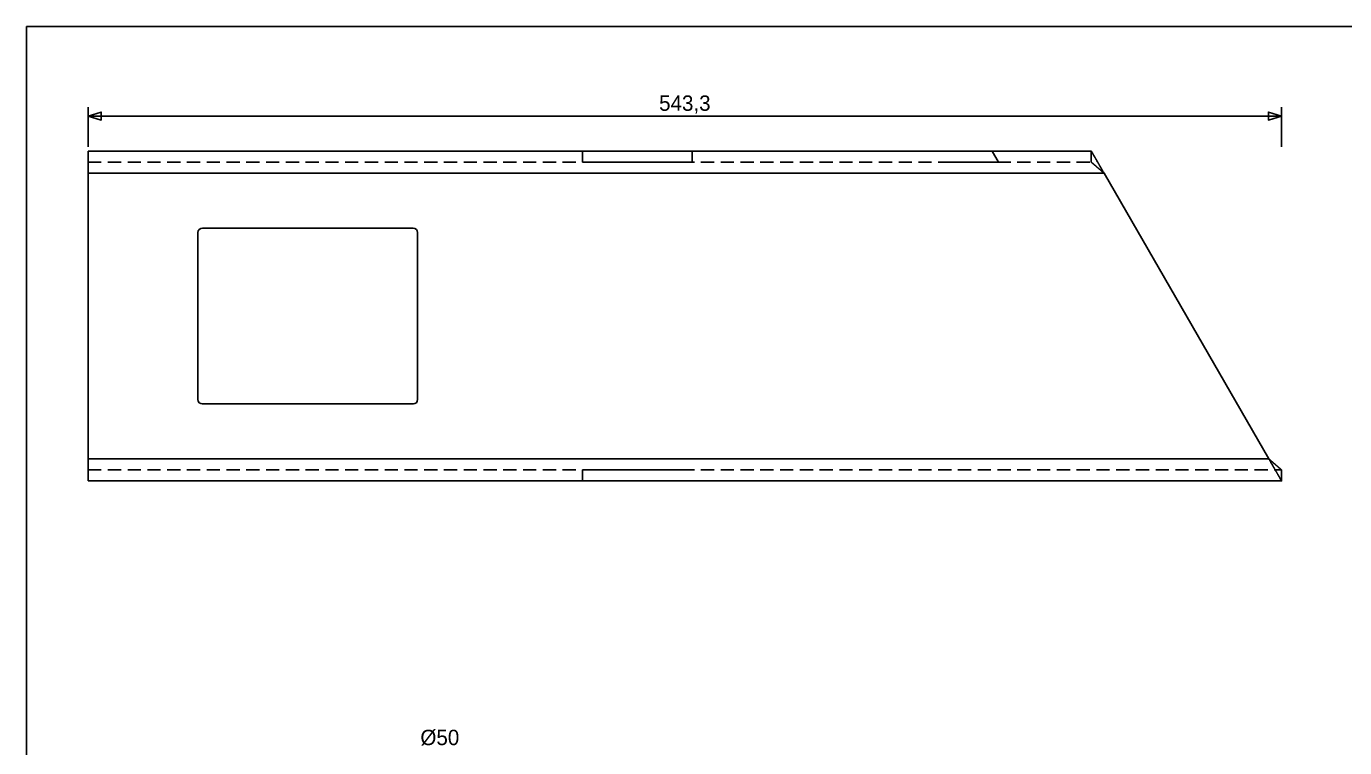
# Model space of a CAD drawing. Header units: millimetres. Extents: x 20 to 584, y 10 to 410.
# Drawn here: x 20 to 320.1, y 245.9 to 410 of the extents above; entities that cross this region are included whole.
import ezdxf
from ezdxf.enums import TextEntityAlignment as Align

# ---------------------------------------------------------------- set-up
doc = ezdxf.new("R2010")
doc.units = ezdxf.units.MM
doc.linetypes.add('DASHED', pattern=[4.5, 3, -1.5])
for name, color, linetype in [('KONTUR', 7, 'CONTINUOUS'), ('MASSE', 3, 'CONTINUOUS'), ('RAHMEN', 7, 'CONTINUOUS'), ('VERDECKT', 8, 'DASHED')]:
    doc.layers.add(name, color=color, linetype=linetype)

msp = doc.modelspace()

# ---------------------------------------------------------------- linework, layer by layer
at = {"layer": 'KONTUR'}
for points in [[(34.060666, 381.584567), (34.060666, 381.553127), (34.060666, 381.459207), (34.060666, 381.303982), (34.060666, 381.089412), (34.060666, 380.818187), (34.060666, 380.493722), (34.060666, 380.120102), (34.060666, 379.702017), (34.060666, 379.244727), (34.060666, 378.753987), (34.060666, 378.235962), (34.060666, 377.697172), (34.060666, 377.144387), (34.060666, 376.584567), (34.060666, 311.584567), (34.060666, 311.024747), (34.060666, 310.471962), (34.060666, 309.933172), (34.060666, 309.415147), (34.060666, 308.924407), (34.060666, 308.467117), (34.060666, 308.049032), (34.060666, 307.675412), (34.060666, 307.350947), (34.060666, 307.079722), (34.060666, 306.865152), (34.060666, 306.709927), (34.060666, 306.616007), (34.060666, 306.584567)], [(34.060666, 381.584567), (262.410031, 381.584567)], [(262.410031, 381.584567), (262.410238, 381.584213), (262.410875, 381.583137), (262.411939, 381.581343), (262.413427, 381.578832), (262.415338, 381.575608), (262.41767, 381.571673), (262.42042, 381.567032), (262.423586, 381.561686), (262.427167, 381.555639), (262.431159, 381.548893), (262.435562, 381.541453), (262.440373, 381.533319), (262.445589, 381.524497), (262.451209, 381.514988), (262.45723, 381.504795), (262.463651, 381.493922), (262.470457, 381.482392), (262.477654, 381.470194), (262.485236, 381.457336), (262.493201, 381.443824), (262.501542, 381.429666), (262.510255, 381.414869), (262.519337, 381.39944), (262.528781, 381.383386), (262.538584, 381.366714), (262.548742, 381.349431), (262.559248, 381.331545), (262.5701, 381.313062), (262.581292, 381.293989), (262.59282, 381.274335), (262.60468, 381.254105), (262.616866, 381.233307), (262.628096, 381.214132), (262.639582, 381.194511), (262.65132, 381.174451), (262.663307, 381.153955), (262.67554, 381.133031), (262.688015, 381.111684), (262.700728, 381.089919), (262.713677, 381.067743), (262.726857, 381.045161), (262.740266, 381.022179), (262.753899, 380.998803), (262.767753, 380.975038), (262.781826, 380.95089), (262.796113, 380.926365), (262.81061, 380.901469), (262.825316, 380.876207)], [(265.296781, 376.584567), (265.236557, 376.689495), (265.176346, 376.794402), (265.116164, 376.899257), (265.056028, 377.004029), (264.995955, 377.108688), (264.935961, 377.213205), (264.876064, 377.317549), (264.816281, 377.421689), (264.756627, 377.525596), (264.69712, 377.629239), (264.637777, 377.732589), (264.578614, 377.835614), (264.519649, 377.938286), (264.460898, 378.040572), (264.402378, 378.142444), (264.344106, 378.243872), (264.286927, 378.343378), (264.23002, 378.442399), (264.173407, 378.540891), (264.117113, 378.638813), (264.061162, 378.736121), (264.005577, 378.832773), (263.950382, 378.928726), (263.895601, 379.023938), (263.841259, 379.118365), (263.787378, 379.211966), (263.733984, 379.304698), (263.681099, 379.396517), (263.628748, 379.487382), (263.576954, 379.577249), (263.525742, 379.666077), (263.475136, 379.753822), (263.438122, 379.817977), (263.401471, 379.881484), (263.365198, 379.944314), (263.32932, 380.00644), (263.293852, 380.067835), (263.258809, 380.128471), (263.224208, 380.188321), (263.190064, 380.247357), (263.156393, 380.305552), (263.123211, 380.362879), (263.090533, 380.419309), (263.058376, 380.474817), (263.026755, 380.529373), (262.995685, 380.582951), (262.965184, 380.635523), (262.935266, 380.687062), (262.912037, 380.727059), (262.889197, 380.766368), (262.866755, 380.804972), (262.844723, 380.842853), (262.823111, 380.879994), (262.801928, 380.916378), (262.781185, 380.951987), (262.760893, 380.986804), (262.741062, 381.020812), (262.721702, 381.053994), (262.702823, 381.086333), (262.684436, 381.11781), (262.666551, 381.148409), (262.649178, 381.178114), (262.632328, 381.206905), (262.616011, 381.234767), (262.603874, 381.255481), (262.592062, 381.27563), (262.580581, 381.295205), (262.569434, 381.3142), (262.558626, 381.332607), (262.548161, 381.350421), (262.538045, 381.367632), (262.528282, 381.384235), (262.518876, 381.400223), (262.509832, 381.415588), (262.501154, 381.430323), (262.492847, 381.444422), (262.484916, 381.457876), (262.477365, 381.47068), (262.470198, 381.482826), (262.463421, 381.494307), (262.457027, 381.505134), (262.451032, 381.515284), (262.445436, 381.524753), (262.440242, 381.533539), (262.435452, 381.541638), (262.431068, 381.549047), (262.427093, 381.555763), (262.423527, 381.561785), (262.420375, 381.567108), (262.417637, 381.571729), (262.415315, 381.575647), (262.413412, 381.578857), (262.41193, 381.581357), (262.410871, 381.583144), (262.410237, 381.584215), (262.410031, 381.584567)], [(262.838121, 380.854202), (262.842964, 380.845878), (262.847827, 380.837518), (262.85271, 380.829123), (262.857613, 380.820693), (262.862537, 380.812227), (262.86748, 380.803726), (262.872443, 380.795189), (262.877427, 380.786617), (262.88243, 380.778009), (262.887454, 380.769366), (262.892497, 380.760687), (262.897561, 380.751973), (262.902645, 380.743223), (262.907748, 380.734438), (262.912872, 380.725618), (262.918016, 380.716762)], [(262.945766, 380.668982), (262.950151, 380.661427), (262.954548, 380.653851), (262.958958, 380.646253), (262.963381, 380.638632), (262.967816, 380.63099), (262.972263, 380.623325), (262.976723, 380.615638), (262.981196, 380.607929), (262.985681, 380.600198), (262.990178, 380.592445), (262.994688, 380.58467), (262.999211, 380.576872), (263.003746, 380.569053), (263.008293, 380.561211), (263.012853, 380.553347), (263.017426, 380.545462)], [(263.032131, 380.520092), (263.046963, 380.494503), (263.061915, 380.468703), (263.076984, 380.442694), (263.09217, 380.416479), (263.10747, 380.390061), (263.122883, 380.363443), (263.138406, 380.336627), (263.154039, 380.309617), (263.16978, 380.282415), (263.185627, 380.255025), (263.201578, 380.227449), (263.217632, 380.19969), (263.233787, 380.171752), (263.250041, 380.143636), (263.266393, 380.115347), (263.282841, 380.086887)], [(263.434966, 379.823447), (263.452296, 379.793407)], [(263.474606, 379.754737), (263.518147, 379.679245), (263.562144, 379.60294), (263.60658, 379.525849), (263.651439, 379.448), (263.696706, 379.369422), (263.742364, 379.290144), (263.788399, 379.210192), (263.834794, 379.129596), (263.881533, 379.048384), (263.928601, 378.966584), (263.975981, 378.884224), (264.023658, 378.801332), (264.071617, 378.717938), (264.119841, 378.634068), (264.168314, 378.549752), (264.217021, 378.465017)], [(264.354321, 378.226092), (264.411997, 378.1257), (264.469913, 378.024878), (264.528052, 377.923655), (264.586398, 377.822061), (264.644935, 377.720124), (264.703646, 377.617874), (264.762515, 377.51534), (264.821527, 377.412552), (264.880664, 377.309537), (264.939911, 377.206326), (264.999251, 377.102948), (265.058668, 376.999431), (265.118145, 376.895805), (265.177668, 376.7921), (265.237218, 376.688344), (265.296781, 376.584567), (302.824551, 311.584567)], [(34.060666, 376.584567), (265.296781, 376.584567)], [(109.060666, 363.084567), (108.984545, 363.46725), (108.767772, 363.791673), (108.443349, 364.008446), (108.060666, 364.084567), (60.060666, 364.084567), (59.677982, 364.008446), (59.353559, 363.791673), (59.136786, 363.46725), (59.060666, 363.084567), (59.060666, 325.084567), (59.136786, 324.701883), (59.353559, 324.37746), (59.677982, 324.160687), (60.060666, 324.084567), (108.060666, 324.084567), (108.443349, 324.160687), (108.767772, 324.37746), (108.984545, 324.701883), (109.060666, 325.084567), (109.060666, 363.084567), (109.060666, 363.084567)], [(34.060666, 306.584567), (305.711301, 306.584567), (305.711093, 306.58492), (305.710456, 306.585996), (305.709393, 306.587791), (305.707904, 306.590302), (305.705993, 306.593526), (305.703661, 306.59746), (305.700911, 306.602101), (305.697745, 306.607447), (305.694164, 306.613494), (305.690172, 306.62024), (305.685769, 306.627681), (305.680959, 306.635814), (305.675742, 306.644637), (305.670123, 306.654146), (305.664101, 306.664338), (305.657681, 306.675212), (305.650874, 306.686742), (305.643678, 306.698939), (305.636095, 306.711797), (305.628131, 306.725309), (305.619789, 306.739467), (305.611076, 306.754264), (305.601994, 306.769693), (305.59255, 306.785747), (305.582747, 306.802419), (305.57259, 306.819702), (305.562083, 306.837589), (305.551231, 306.856072), (305.540039, 306.875144), (305.528511, 306.894799), (305.516652, 306.915029), (305.504466, 306.935827), (305.488144, 306.963696), (305.471292, 306.992491), (305.453919, 307.022196), (305.436036, 307.052792), (305.417653, 307.084264), (305.398781, 307.116592), (305.379429, 307.149761), (305.359607, 307.183754), (305.339327, 307.218552), (305.318598, 307.254139), (305.297431, 307.290497), (305.275835, 307.32761), (305.253822, 307.36546), (305.2314, 307.40403), (305.208582, 307.443303), (305.185376, 307.483262), (305.155572, 307.534604), (305.12519, 307.586971), (305.094245, 307.640335), (305.062753, 307.694668), (305.030731, 307.749943), (304.998192, 307.806134), (304.965153, 307.863214), (304.931629, 307.921154), (304.897636, 307.979929), (304.863189, 308.039511), (304.828304, 308.099872), (304.792997, 308.160987), (304.757283, 308.222827), (304.721178, 308.285366), (304.684697, 308.348577), (304.647856, 308.412432), (304.62243, 308.456511), (304.596843, 308.500878), (304.5711, 308.545527), (304.545202, 308.59045), (304.519155, 308.635641), (304.49296, 308.681096), (304.466623, 308.726806), (304.440145, 308.772767), (304.413531, 308.818972), (304.386784, 308.865415), (304.359907, 308.91209), (304.332904, 308.95899), (304.305779, 309.006109), (304.278534, 309.053442), (304.251173, 309.100981), (304.223701, 309.148722), (304.196116, 309.196663), (304.168425, 309.244795), (304.140631, 309.293112), (304.112736, 309.341609), (304.084742, 309.390282), (304.056654, 309.439126), (304.028472, 309.488136), (304.000201, 309.537307), (303.971842, 309.586635), (303.943398, 309.636115), (303.914872, 309.685742), (303.886267, 309.735511), (303.857585, 309.785418), (303.828829, 309.835458), (303.800002, 309.885625), (303.771106, 309.935917), (303.713189, 310.036723), (303.655031, 310.137966), (303.596646, 310.239615), (303.538052, 310.341641), (303.479264, 310.444014), (303.4203, 310.546704), (303.361175, 310.649683), (303.301906, 310.75292), (303.24251, 310.856386), (303.183003, 310.960051), (303.123401, 311.063885), (303.063722, 311.16786), (303.00398, 311.271945), (302.944194, 311.376111), (302.884378, 311.480328), (302.824551, 311.584567)], [(34.060666, 311.584567), (302.824551, 311.584567)], [(305.711301, 309.084567), (305.710966, 309.084853), (305.709887, 309.085754), (305.70808, 309.087259), (305.705558, 309.089358), (305.702335, 309.09204), (305.698426, 309.095293), (305.693844, 309.099106), (305.688605, 309.103469), (305.682722, 309.10837), (305.676208, 309.113799), (305.66908, 309.119744), (305.66135, 309.126195), (305.653033, 309.133141), (305.644143, 309.14057), (305.634694, 309.148473), (305.624701, 309.156837), (305.61698, 309.163299), (305.608989, 309.169992), (305.600734, 309.176908), (305.592221, 309.184044), (305.583457, 309.191394), (305.574449, 309.198951), (305.565205, 309.206711), (305.555729, 309.214669), (305.54603, 309.222818), (305.536114, 309.231154), (305.525988, 309.239671), (305.515659, 309.248363), (305.505132, 309.257226), (305.494416, 309.266254), (305.483517, 309.275441), (305.472441, 309.284782), (305.463661, 309.29219), (305.454778, 309.299689), (305.445796, 309.307276), (305.436715, 309.314949), (305.427538, 309.322706), (305.418268, 309.330547), (305.408905, 309.338469), (305.399453, 309.34647), (305.389913, 309.354549), (305.380288, 309.362704), (305.370579, 309.370934), (305.360789, 309.379235), (305.350919, 309.387608), (305.340972, 309.396049), (305.33095, 309.404558), (305.320856, 309.413132), (305.310265, 309.42213), (305.299598, 309.431197), (305.288857, 309.440331), (305.278044, 309.44953), (305.26716, 309.458794), (305.256206, 309.46812), (305.245184, 309.477509), (305.234096, 309.486957), (305.222942, 309.496465), (305.211726, 309.506031), (305.200447, 309.515653), (305.189108, 309.52533), (305.177711, 309.535061), (305.166256, 309.544845), (305.154745, 309.554681), (305.143181, 309.564567), (305.119578, 309.584756), (305.095772, 309.605136), (305.071768, 309.625699), (305.047574, 309.646441), (305.023196, 309.667356), (304.998641, 309.688438), (304.973915, 309.709681), (304.949025, 309.731079), (304.923977, 309.752626), (304.898778, 309.774317), (304.873435, 309.796146), (304.847955, 309.818107), (304.822343, 309.840195), (304.796606, 309.862402), (304.770751, 309.884725), (304.744786, 309.907157), (304.717326, 309.93089), (304.689749, 309.954737), (304.66206, 309.978695), (304.634261, 310.002761), (304.606356, 310.026932), (304.578349, 310.051204), (304.550242, 310.075574), (304.522041, 310.100038), (304.493747, 310.124593), (304.465365, 310.149237), (304.436898, 310.173965), (304.40835, 310.198775), (304.379724, 310.223663), (304.351024, 310.248625), (304.322254, 310.273659), (304.293416, 310.298762), (304.263784, 310.324564), (304.234085, 310.350434), (304.204321, 310.376369), (304.174495, 310.402368), (304.144608, 310.428428), (304.114662, 310.454547), (304.08466, 310.480724), (304.054603, 310.506956), (304.024494, 310.533242), (303.994334, 310.559578), (303.964126, 310.585965), (303.933871, 310.612398), (303.903572, 310.638877), (303.873231, 310.6654), (303.84285, 310.691963), (303.812431, 310.718567), (303.751363, 310.771993), (303.690163, 310.825556), (303.628839, 310.879247), (303.567401, 310.933057), (303.505857, 310.986976), (303.444217, 311.040995), (303.382489, 311.095103), (303.320684, 311.149292), (303.258811, 311.203552), (303.196878, 311.257874), (303.134895, 311.312248), (303.072871, 311.366664), (303.010815, 311.421114), (302.948737, 311.475587), (302.886646, 311.530075), (302.824551, 311.584567)], [(302.868941, 311.545612), (302.894912, 311.522818), (302.920878, 311.500031), (302.946838, 311.47725), (302.972792, 311.454475), (302.99874, 311.431706), (303.024683, 311.408943), (303.05062, 311.386186), (303.076551, 311.363435), (303.102476, 311.340691), (303.128395, 311.317952), (303.154309, 311.295219), (303.180217, 311.272493), (303.206119, 311.249772), (303.232015, 311.227057), (303.257906, 311.204349), (303.283791, 311.181647)], [(303.651826, 310.859122), (303.668502, 310.84452), (303.685168, 310.82993), (303.701823, 310.815351), (303.718467, 310.800783), (303.7351, 310.786226), (303.751723, 310.77168), (303.768335, 310.757145), (303.784936, 310.742622), (303.801526, 310.728109), (303.818105, 310.713608), (303.834674, 310.699117), (303.851232, 310.684638), (303.867779, 310.67017), (303.884315, 310.655713), (303.900841, 310.641267), (303.917356, 310.626832), (303.927721, 310.617773), (303.938082, 310.60872), (303.948436, 310.599672), (303.958785, 310.590631), (303.969128, 310.581595), (303.979465, 310.572565), (303.989797, 310.563541), (304.000123, 310.554523), (304.010443, 310.54551), (304.020758, 310.536504), (304.031067, 310.527503), (304.04137, 310.518508), (304.051667, 310.509519), (304.061959, 310.500536), (304.072245, 310.491558), (304.082526, 310.482587)], [(304.133146, 310.438427), (304.139546, 310.432844), (304.145944, 310.427265), (304.152339, 310.421688), (304.158731, 310.416114), (304.16512, 310.410543), (304.171506, 310.404975), (304.17789, 310.399409), (304.184271, 310.393847), (304.190649, 310.388287), (304.197024, 310.38273), (304.203396, 310.377176), (304.209766, 310.371624), (304.216132, 310.366076), (304.222496, 310.36053), (304.228857, 310.354987), (304.235216, 310.349447)], [(304.260621, 309.084567), (304.285537, 309.041274), (304.310356, 308.998156), (304.335077, 308.955215), (304.359695, 308.912456), (304.384208, 308.869885), (304.408614, 308.827506), (304.432911, 308.785324), (304.457094, 308.743343), (304.481163, 308.701568), (304.505114, 308.660004), (304.528944, 308.618656), (304.552651, 308.577528), (304.576232, 308.536625), (304.599685, 308.495951), (304.623007, 308.455512), (304.646196, 308.415312), (304.646721, 308.414397)], [(304.326106, 310.270307), (304.330597, 310.266399), (304.335086, 310.262493), (304.339573, 310.258588), (304.344059, 310.254686), (304.348543, 310.250785), (304.353025, 310.246886), (304.357506, 310.242988), (304.361984, 310.239093), (304.366461, 310.235199), (304.370936, 310.231307), (304.37541, 310.227417), (304.379882, 310.223528), (304.384351, 310.219641), (304.38882, 310.215756), (304.393286, 310.211873), (304.397751, 310.207992)], [(304.455351, 310.157937), (304.461257, 310.152807), (304.467159, 310.14768), (304.473058, 310.142558), (304.478952, 310.137439), (304.484843, 310.132325), (304.49073, 310.127214), (304.496614, 310.122106), (304.502493, 310.117003), (304.508369, 310.111903), (304.51424, 310.106807), (304.520108, 310.101715), (304.525972, 310.096627), (304.531833, 310.091542), (304.537689, 310.086462), (304.543542, 310.081385), (304.549391, 310.076312)], [(304.701601, 309.944482), (304.715673, 309.932313), (304.729709, 309.920179), (304.74371, 309.90808), (304.757673, 309.896016), (304.771601, 309.883986), (304.785493, 309.871992), (304.799348, 309.860033), (304.813167, 309.848108), (304.82695, 309.836218), (304.840696, 309.824363), (304.854407, 309.812543), (304.868081, 309.800758), (304.881719, 309.789008), (304.895321, 309.777293), (304.908886, 309.765612), (304.922416, 309.753967), (304.93235, 309.745418), (304.942259, 309.736894), (304.95214, 309.728396), (304.961995, 309.719923), (304.971823, 309.711475), (304.981625, 309.703052), (304.9914, 309.694654), (305.001148, 309.686282), (305.01087, 309.677934), (305.020565, 309.669612), (305.030233, 309.661315), (305.039875, 309.653043), (305.04949, 309.644796), (305.059079, 309.636574), (305.06864, 309.628378), (305.078176, 309.620207)], [(305.711301, 306.584567), (305.711301, 309.084567)], [(305.711301, 309.084567), (305.711301, 306.958987), (305.711301, 306.584567)], [(304.669036, 308.375727), (304.686366, 308.345687)], [(304.838491, 308.082247), (304.854938, 308.053786), (304.87129, 308.025497), (304.887545, 307.997381), (304.903699, 307.969443), (304.919753, 307.941684), (304.935704, 307.914109), (304.951551, 307.886718), (304.967292, 307.859517), (304.982925, 307.832506), (304.998449, 307.805691), (305.013861, 307.779072), (305.029161, 307.752654), (305.044347, 307.726439), (305.059416, 307.70043), (305.074368, 307.67463), (305.089201, 307.649042)], [(305.103906, 307.623672), (305.108478, 307.615786), (305.113038, 307.607922), (305.117586, 307.600081), (305.122121, 307.592261), (305.126643, 307.584464), (305.131153, 307.576688), (305.135651, 307.568935), (305.140136, 307.561204), (305.144608, 307.553495), (305.149068, 307.545808), (305.153516, 307.538144), (305.157951, 307.530501), (305.162373, 307.522881), (305.166783, 307.515282), (305.171181, 307.507706), (305.175566, 307.500152)], [(305.203316, 307.452372), (305.208459, 307.443516), (305.213583, 307.434695), (305.218687, 307.42591), (305.22377, 307.41716), (305.228834, 307.408446), (305.233877, 307.399768), (305.238901, 307.391124), (305.243904, 307.382517), (305.248888, 307.373944), (305.253851, 307.365408), (305.258794, 307.356906), (305.263718, 307.34844), (305.268621, 307.34001), (305.273504, 307.331615), (305.278367, 307.323256), (305.283211, 307.314932)], [(305.296016, 307.292927), (305.310791, 307.267545), (305.325357, 307.242531), (305.33971, 307.217893), (305.353846, 307.193636), (305.367763, 307.169765), (305.381456, 307.146286), (305.394922, 307.123205), (305.408157, 307.100529), (305.421158, 307.078263), (305.433922, 307.056412), (305.446445, 307.034983), (305.458723, 307.013981), (305.470753, 306.993413), (305.482532, 306.973284), (305.494055, 306.9536), (305.505321, 306.934367), (305.517458, 306.913652), (305.529269, 306.893504), (305.540751, 306.873928), (305.551898, 306.854934), (305.562706, 306.836526), (305.57317, 306.818713), (305.583286, 306.801501), (305.593049, 306.784898), (305.602455, 306.76891), (305.6115, 306.753545), (305.620177, 306.73881), (305.628484, 306.724712), (305.636415, 306.711257), (305.643967, 306.698453), (305.651133, 306.686307), (305.657911, 306.674827), (305.664304, 306.663999), (305.6703, 306.653849), (305.675896, 306.64438), (305.681089, 306.635595), (305.685879, 306.627496), (305.690263, 306.620087), (305.694239, 306.61337), (305.697804, 306.607349), (305.700956, 306.602026), (305.703695, 306.597404), (305.706016, 306.593487), (305.707919, 306.590277), (305.709401, 306.587777), (305.71046, 306.58599), (305.711094, 306.584919), (305.711301, 306.584567)]]:
    msp.add_lwpolyline(points, dxfattribs=at)
at = {"layer": 'MASSE'}
for p, q in [((34.061, 382.585), (34.061, 391.585)), ((305.711, 382.585), (305.711, 391.585)), ((34.061, 389.585), (305.711, 389.585))]:
    msp.add_line(p, q, dxfattribs=at)
for points in [[(34.061, 389.585), (37.061, 388.685), (37.061, 390.485)], [(305.711, 389.585), (302.711, 390.485), (302.711, 388.685)]]:
    msp.add_lwpolyline(points, close=True, dxfattribs=at)
at = {"layer": 'RAHMEN'}
msp.add_lwpolyline([(20, 410), (584, 410), (584, 10), (20, 10)], close=True, dxfattribs=at)
at = {"layer": 'VERDECKT'}
for points in [[(171.560666, 381.584567), (171.560666, 379.084567), (171.247266, 379.084567), (170.322776, 379.084567), (168.833561, 379.084567), (166.854291, 379.084567), (164.484211, 379.084567), (161.842176, 379.084567), (159.060666, 379.084567), (156.279156, 379.084567), (153.637121, 379.084567), (151.267041, 379.084567), (149.287771, 379.084567), (147.798556, 379.084567), (146.874066, 379.084567), (146.560666, 379.084567), (146.560666, 381.584567)], [(239.834171, 381.584567), (241.277546, 379.084567), (241.132791, 379.084567), (240.705786, 379.084567), (240.017946, 379.084567), (239.103761, 379.084567), (238.009071, 379.084567), (236.788766, 379.084567), (235.504041, 379.084567), (234.219316, 379.084567), (232.999011, 379.084567), (231.904321, 379.084567), (230.990136, 379.084567), (230.302296, 379.084567), (229.875291, 379.084567), (229.730541, 379.084567), (229.875291, 379.084567), (230.302296, 379.084567), (230.990136, 379.084567), (231.904321, 379.084567), (232.999011, 379.084567), (234.219316, 379.084567), (235.504041, 379.084567), (236.788766, 379.084567), (238.009071, 379.084567), (239.103761, 379.084567), (240.017946, 379.084567), (240.705786, 379.084567), (241.132791, 379.084567), (241.277546, 379.084567)], [(265.296781, 376.584567), (265.227997, 376.644927), (265.159217, 376.705282), (265.090455, 376.76562), (265.021722, 376.825926), (264.953032, 376.886187), (264.884398, 376.94639), (264.815833, 377.006522), (264.74735, 377.066569), (264.678961, 377.126518), (264.61068, 377.186356), (264.542519, 377.24607), (264.474492, 377.305645), (264.406611, 377.365069), (264.338889, 377.424329), (264.27134, 377.483411), (264.203976, 377.542302), (264.17089, 377.571212), (264.137857, 377.600068), (264.104879, 377.628869), (264.07196, 377.657609), (264.039102, 377.686287), (264.006309, 377.714899), (263.973583, 377.743443), (263.940929, 377.771915), (263.908348, 377.800313), (263.875844, 377.828633), (263.84342, 377.856872), (263.81108, 377.885027), (263.778826, 377.913096), (263.74666, 377.941075), (263.714588, 377.968961), (263.682611, 377.996752), (263.651443, 378.023825), (263.620371, 378.050801), (263.589402, 378.077675), (263.558542, 378.10444), (263.527796, 378.131092), (263.497171, 378.157624), (263.466673, 378.184032), (263.436308, 378.210309), (263.406082, 378.23645), (263.376002, 378.26245), (263.346073, 378.288303), (263.316302, 378.314003), (263.286695, 378.339545), (263.257257, 378.364923), (263.227995, 378.390132), (263.198916, 378.415167), (263.174261, 378.436378), (263.149747, 378.457453), (263.125385, 378.478384), (263.101182, 378.499164), (263.077148, 378.519784), (263.053293, 378.540237), (263.029624, 378.560515), (263.006152, 378.58061), (262.982886, 378.600514), (262.959834, 378.62022), (262.937006, 378.639719), (262.914411, 378.659004), (262.892058, 378.678067), (262.869955, 378.696901), (262.848113, 378.715496), (262.826541, 378.733847), (262.81591, 378.742885), (262.805353, 378.751858), (262.794871, 378.760762), (262.784468, 378.769596), (262.774145, 378.778358), (262.763904, 378.787046), (262.753748, 378.79566), (262.743679, 378.804195), (262.733698, 378.812652), (262.723809, 378.821028), (262.714012, 378.829321), (262.704311, 378.837529), (262.694708, 378.845652), (262.685205, 378.853686), (262.675803, 378.861629), (262.666506, 378.869482), (262.657451, 378.877126), (262.648502, 378.884677), (262.639663, 378.892132), (262.630937, 378.899489), (262.622327, 378.906745), (262.613836, 378.913897), (262.605467, 378.920943), (262.597223, 378.927881), (262.589108, 378.934707), (262.581125, 378.94142), (262.573277, 378.948017), (262.565568, 378.954494), (262.558, 378.960851), (262.550576, 378.967083), (262.5433, 378.973189), (262.536176, 378.979167), (262.528965, 378.985213), (262.521924, 378.991114), (262.515058, 378.996867), (262.508372, 379.002468), (262.501868, 379.007914), (262.495551, 379.013201), (262.489427, 379.018326), (262.483498, 379.023285), (262.47777, 379.028076), (262.472245, 379.032693), (262.46693, 379.037135), (262.461827, 379.041397), (262.456942, 379.045477), (262.452278, 379.049369), (262.447839, 379.053072), (262.443631, 379.056582), (262.439649, 379.059902), (262.435906, 379.063022), (262.432406, 379.065938), (262.429149, 379.068649), (262.42614, 379.071154), (262.423379, 379.07345), (262.420871, 379.075536), (262.418616, 379.07741), (262.416618, 379.079071), (262.41488, 379.080516), (262.413403, 379.081744), (262.41219, 379.082753), (262.411244, 379.083542), (262.410567, 379.084108), (262.410162, 379.08445), (262.410031, 379.084567), (262.410031, 381.210152), (262.410031, 381.584567), (262.410031, 379.084567)], [(34.060666, 379.084567), (262.410031, 379.084567)], [(34.060666, 379.084567), (262.410031, 379.084567)], [(146.560666, 379.084567), (146.874066, 379.084567), (147.798556, 379.084567), (149.287771, 379.084567), (151.267041, 379.084567), (153.637121, 379.084567), (156.279156, 379.084567), (159.060666, 379.084567), (161.842176, 379.084567), (164.484211, 379.084567), (166.854291, 379.084567), (168.833561, 379.084567), (170.322776, 379.084567), (171.247266, 379.084567), (171.560666, 379.084567)], [(262.410031, 379.084567), (262.410366, 379.084281), (262.411444, 379.083379), (262.413251, 379.081874), (262.415773, 379.079775), (262.418996, 379.077094), (262.422905, 379.073841), (262.427487, 379.070027), (262.432726, 379.065665), (262.43861, 379.060763), (262.445123, 379.055335), (262.452251, 379.049389), (262.459981, 379.042938), (262.468298, 379.035992), (262.477188, 379.028563), (262.486637, 379.020661), (262.496631, 379.012297), (262.504351, 379.005834), (262.512342, 378.999142), (262.520598, 378.992225), (262.52911, 378.985089), (262.537874, 378.97774), (262.546882, 378.970182), (262.556127, 378.962422), (262.565602, 378.954465), (262.575301, 378.946315), (262.585217, 378.93798), (262.595343, 378.929463), (262.605673, 378.92077), (262.616199, 378.911907), (262.626915, 378.90288), (262.637815, 378.893693), (262.648891, 378.884352), (262.657671, 378.876943), (262.666553, 378.869444), (262.675535, 378.861858), (262.684616, 378.854185), (262.693793, 378.846427), (262.703063, 378.838586), (262.712426, 378.830664), (262.721878, 378.822663), (262.731418, 378.814584), (262.741043, 378.806429), (262.750752, 378.7982), (262.760543, 378.789898), (262.770412, 378.781526), (262.780359, 378.773084), (262.790381, 378.764576), (262.800476, 378.756002), (262.811066, 378.747003), (262.821733, 378.737936), (262.832474, 378.728802), (262.843287, 378.719603), (262.854171, 378.710339), (262.865125, 378.701013), (262.876147, 378.691625), (262.887236, 378.682176), (262.898389, 378.672668), (262.909606, 378.663103), (262.920884, 378.653481), (262.932223, 378.643803), (262.943621, 378.634072), (262.955075, 378.624288), (262.966586, 378.614452), (262.978151, 378.604567), (263.001753, 378.584377), (263.025559, 378.563998), (263.049563, 378.543434), (263.073757, 378.522692), (263.098135, 378.501777), (263.12269, 378.480695), (263.147416, 378.459453), (263.172306, 378.438055), (263.197354, 378.416507), (263.222553, 378.394816), (263.247896, 378.372987), (263.273377, 378.351026), (263.298989, 378.328939), (263.324725, 378.306731), (263.35058, 378.284408), (263.376546, 378.261977), (263.404005, 378.238244), (263.431582, 378.214396), (263.459271, 378.190438), (263.48707, 378.166372), (263.514975, 378.142201), (263.542982, 378.117929), (263.571089, 378.09356), (263.599291, 378.069095), (263.627584, 378.04454), (263.655966, 378.019896), (263.684433, 377.995168), (263.712981, 377.970358), (263.741607, 377.945471), (263.770307, 377.920508), (263.799078, 377.895474), (263.827916, 377.870372), (263.857548, 377.844569), (263.887246, 377.818699), (263.91701, 377.792764), (263.946836, 377.766765), (263.976723, 377.740705), (264.006669, 377.714586), (264.036671, 377.688409), (264.066728, 377.662177), (264.096837, 377.635892), (264.126997, 377.609555), (264.157205, 377.583169), (264.18746, 377.556735), (264.217759, 377.530256), (264.2481, 377.503734), (264.278481, 377.47717), (264.308901, 377.450567), (264.369968, 377.397141), (264.431168, 377.343577), (264.492492, 377.289886), (264.55393, 377.236076), (264.615474, 377.182157), (264.677115, 377.128139), (264.738842, 377.07403), (264.800647, 377.019841), (264.86252, 376.965581), (264.924453, 376.911259), (264.986436, 376.856885), (265.04846, 376.802469), (265.110516, 376.748019), (265.172594, 376.693546), (265.234685, 376.639059), (265.296781, 376.584567)], [(34.060666, 309.084567), (305.711301, 309.084567)], [(34.060666, 309.084567), (305.711301, 309.084567)], [(146.560666, 309.084567), (146.874066, 309.084567), (147.798556, 309.084567), (149.287771, 309.084567), (151.267041, 309.084567), (153.637121, 309.084567), (156.279156, 309.084567), (159.060666, 309.084567), (161.842176, 309.084567), (164.484211, 309.084567), (166.854291, 309.084567), (168.833561, 309.084567), (170.322776, 309.084567), (171.247266, 309.084567), (171.560666, 309.084567), (171.247266, 309.084567), (170.322776, 309.084567), (168.833561, 309.084567), (166.854291, 309.084567), (164.484211, 309.084567), (161.842176, 309.084567), (159.060666, 309.084567), (156.279156, 309.084567), (153.637121, 309.084567), (151.267041, 309.084567), (149.287771, 309.084567), (147.798556, 309.084567), (146.874066, 309.084567), (146.560666, 309.084567), (146.560666, 306.584567)]]:
    msp.add_lwpolyline(points, dxfattribs=at)

# ---------------------------------------------------------------- texts
at = {"layer": 'MASSE'}
for s, p in [('543,3', (169.886, 390.785)), ('%%c50', (114.116, 246.454))]:
    msp.add_text(s, height=3.5, dxfattribs=at).set_placement(p, align=Align.CENTER)

doc.saveas('drawing.dxf')
